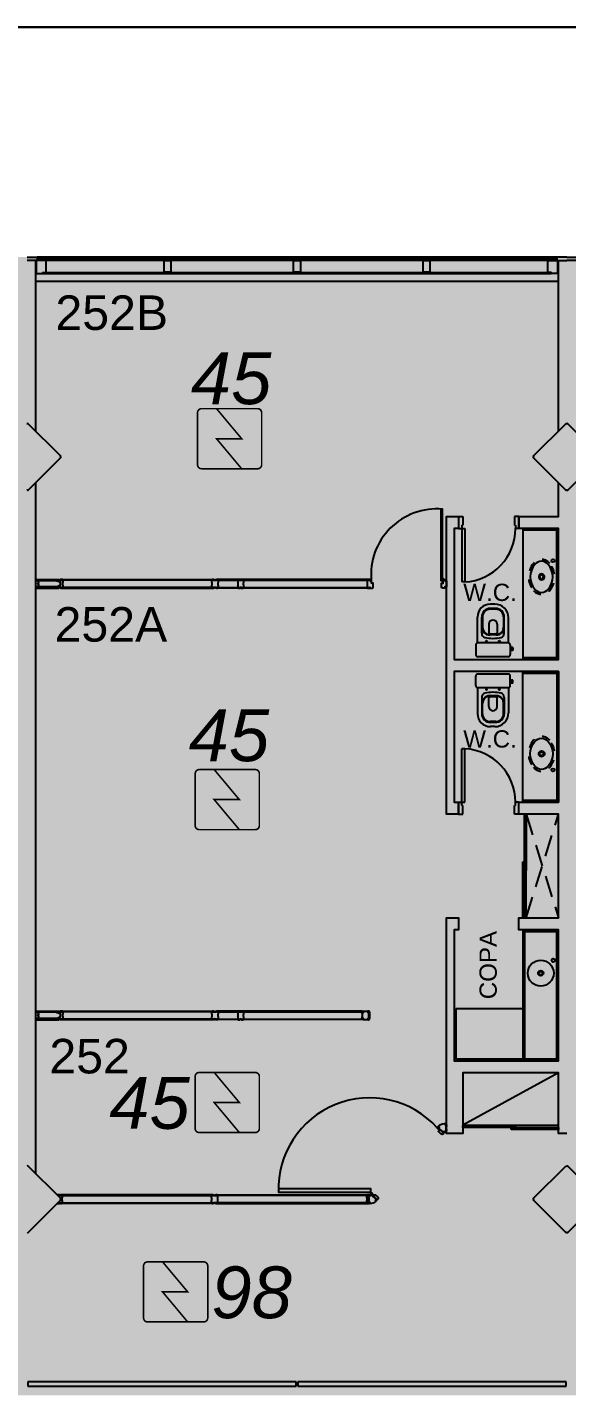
# Model space of a CAD drawing. Header units: metres. Extents: x -331 to 2982, y 362 to 2539.
# Drawn here: x 827.87 to 834.12, y 1924.64 to 1940.39 of the extents above; entities that cross this region are included whole.
import ezdxf

# ---------------------------------------------------------------- set-up
doc = ezdxf.new("R2010")
doc.units = ezdxf.units.M
for name, pattern in [('DASHED2', [0.375, 0.25, -0.125]), ('XR_BL2_3 PAV$0$CONTINUOUS', [0]), ('XR_BL2_3 PAV$0$HIDDEN', [0.375, 0.25, -0.125])]:
    doc.linetypes.add(name, pattern=pattern)
doc.layers.add('_corredores', color=251, linetype='Continuous', plot=False)
doc.layers.add('_salas', color=251, linetype='Continuous', plot=False)
for name, color, linetype in [('ALV', 251, 'Continuous'), ('CX', 251, 'Continuous'), ('DET. FUMAÇA', 1, 'Continuous'), ('Detector_antigo', 84, 'Continuous'), ('Div', 251, 'Continuous'), ('Est', 251, 'Continuous'), ('Mob', 251, 'Continuous'), ('Proj', 251, 'DASHED2'), ('Texto_Salas', 251, 'Continuous'), ('vid', 251, 'Continuous')]:
    doc.layers.add(name, color=color, linetype=linetype)
doc.layers.add('Botoeira_antiga', color=74, linetype='Continuous', lineweight=30)
doc.styles.add('ARIAL', font='arial.ttf')
doc.styles.add('X3G_ENTITY_1416BAE9', font='arial.ttf', dxfattribs={"height": 0.6})
doc.styles.add('X3G_ENTITY_142280C6', font='arial.ttf', dxfattribs={"height": 0.4})
doc.styles.add('X3G_ENTITY_142280C7', font='arial.ttf', dxfattribs={"height": 0.4})
doc.styles.add('X3G_ENTITY_142280C8', font='arial.ttf', dxfattribs={"height": 0.4})

# ---------------------------------------------------------------- blocks, each defined once
blk = doc.blocks.new('Detector de fumaça')
at = {"layer": 'DET. FUMAÇA', "linetype": 'Continuous', "lineweight": 15, "const_width": 0.0187}
blk.add_lwpolyline([(774.599, 539.816), (775.249, 539.816, -0.414214), (775.296, 539.769), (775.296, 539.167, -0.414214), (775.249, 539.12), (774.599, 539.12, -0.414214), (774.553, 539.167), (774.553, 539.769, -0.414214)], format="xyb", close=True, dxfattribs=at)
blk.add_lwpolyline([(774.773, 539.816), (775.064, 539.468), (774.773, 539.468), (775.064, 539.12)], dxfattribs=at)

msp = doc.modelspace()

# ---------------------------------------------------------------- hatches: boundary and pattern name
at = {"layer": '_corredores', "transparency": 33554508}
h = msp.add_hatch(color=256, dxfattribs=at)
h.dxf.hatch_style = 1
h.paths.add_polyline_path([(851.609, 1924.544), (870.379, 1924.544), (870.379, 1926.38), (870.189, 1926.38), (870.189, 1926.577), (870.003, 1926.764), (866.304, 1926.765), (866.288, 1926.731), (866.184, 1926.814), (865.422, 1927.574), (863.994, 1927.574), (862.566, 1927.574), (861.756, 1926.765), (861.72, 1926.765), (861.716, 1926.764), (861.703, 1926.763), (861.685, 1926.763), (858.091, 1926.765), (857.744, 1926.418), (857.397, 1926.765), (853.804, 1926.765), (853.788, 1926.731), (853.684, 1926.814), (852.922, 1927.574), (851.494, 1927.574), (849.748, 1927.574), (849.748, 1926.814), (849.608, 1926.814), (849.608, 1929.894), (841.234, 1929.894), (841.234, 1928.054), (840.474, 1928.054), (840.474, 1927.096), (840.756, 1926.814), (840.374, 1926.432), (840.042, 1926.765), (836.434, 1926.765), (836.419, 1926.731), (836.314, 1926.814), (835.553, 1927.574), (834.124, 1927.574), (832.696, 1927.574), (831.886, 1926.765), (831.85, 1926.765), (831.847, 1926.764), (831.833, 1926.763), (831.815, 1926.763), (828.221, 1926.765), (827.874, 1926.418), (827.528, 1926.765), (823.934, 1926.765), (823.918, 1926.731), (823.814, 1926.814), (823.052, 1927.574), (821.624, 1927.574), (820.195, 1927.574), (819.385, 1926.765), (819.35, 1926.765), (819.346, 1926.764), (819.333, 1926.763), (819.315, 1926.763), (815.721, 1926.765), (815.374, 1926.418), (815.027, 1926.765), (811.434, 1926.765), (811.418, 1926.731), (811.314, 1926.814), (810.552, 1927.574), (809.124, 1927.574), (807.695, 1927.574), (806.886, 1926.765), (806.85, 1926.765), (806.846, 1926.764), (806.833, 1926.763), (806.815, 1926.763), (803.221, 1926.765), (802.874, 1926.418), (802.527, 1926.765), (798.934, 1926.765), (798.918, 1926.731), (798.814, 1926.814), (798.052, 1927.574), (796.624, 1927.574), (795.195, 1927.574), (794.386, 1926.765), (794.35, 1926.765), (794.346, 1926.764), (794.333, 1926.763), (794.315, 1926.763), (790.721, 1926.765), (790.374, 1926.418), (790.027, 1926.765), (786.434, 1926.765), (786.418, 1926.731), (786.314, 1926.814), (785.552, 1927.574), (784.124, 1927.574), (782.696, 1927.574), (781.886, 1926.765), (781.85, 1926.765), (781.846, 1926.764), (781.833, 1926.763), (781.815, 1926.763), (778.221, 1926.765), (777.874, 1926.418), (777.527, 1926.765), (773.934, 1926.765), (773.918, 1926.731), (773.814, 1926.814), (773.052, 1927.574), (771.624, 1927.574), (770.196, 1927.574), (769.386, 1926.765), (769.35, 1926.765), (769.347, 1926.764), (769.333, 1926.763), (769.315, 1926.763), (765.615, 1926.764), (765.429, 1926.577), (765.429, 1926.38), (765.239, 1926.38), (765.239, 1924.544), (770.084, 1924.544), (770.084, 1914.631), (770.394, 1914.631), (770.394, 1905.511), (765.009, 1905.511), (765.009, 1910.811), (763.809, 1910.811), (763.809, 1905.511), (755.909, 1905.511), (755.909, 1910.811), (754.809, 1910.811), (754.809, 1905.511), (746.059, 1905.511), (746.059, 1901.896), (748.429, 1901.896), (748.429, 1903.596), (748.029, 1903.596), (748.029, 1903.796), (754.454, 1903.796), (754.454, 1903.596), (754.129, 1903.596), (754.129, 1901.896), (754.454, 1901.896), (754.454, 1901.696), (754.454, 1901.171), (757.954, 1901.171), (757.954, 1903.571), (757.954, 1903.771), (768.009, 1903.771), (768.009, 1903.751), (768.814, 1903.751), (768.814, 1895.791), (767.984, 1895.791), (767.984, 1895.771), (762.344, 1895.771), (761.069, 1895.771), (761.069, 1893.046), (754.154, 1893.046), (752.479, 1893.046), (752.479, 1860.521), (752.479, 1859.096), (752.479, 1857.621), (754.079, 1857.621), (754.079, 1860.546), (753.904, 1860.546), (753.904, 1863.421), (754.169, 1863.421), (754.169, 1887.631), (760.804, 1887.631), (760.804, 1887.721), (768.909, 1887.721), (770.309, 1887.721), (771.909, 1887.721), (773.009, 1887.721), (775.859, 1887.721), (775.859, 1886.621), (777.159, 1886.621), (777.159, 1887.721), (788.759, 1887.721), (788.759, 1886.621), (790.059, 1886.621), (790.059, 1887.721), (802.309, 1887.721), (804.009, 1887.721), (844.959, 1887.721), (844.959, 1887.896), (845.259, 1887.896), (845.259, 1887.543), (845.259, 1863.221), (807.109, 1863.221), (807.109, 1860.671), (807.109, 1860.571), (806.556, 1860.571), (806.556, 1858.751), (806.556, 1855.871), (806.556, 1855.143), (807.956, 1855.143), (807.956, 1857.121), (809.134, 1857.121), (809.134, 1860.671), (845.259, 1860.671), (845.259, 1855.977), (846.384, 1855.977), (846.384, 1856.871), (846.034, 1856.871), (846.034, 1856.971), (846.434, 1856.971), (846.434, 1860.671), (849.184, 1860.671), (849.184, 1856.971), (849.584, 1856.971), (849.584, 1856.871), (849.234, 1856.871), (849.234, 1855.977), (850.459, 1855.977), (850.459, 1860.671), (859.459, 1860.671), (859.459, 1863.221), (849.559, 1863.221), (849.559, 1888.221), (849.659, 1888.221), (849.659, 1887.721), (854.289, 1887.721), (854.289, 1895.621), (859.259, 1895.621), (859.259, 1905.521), (857.359, 1905.521), (857.359, 1905.621), (858.034, 1905.621), (858.034, 1908.221), (853.709, 1908.221), (853.709, 1908.184), (853.609, 1908.184), (853.609, 1910.121), (850.859, 1910.121), (850.86, 1912.861), (849.659, 1912.861), (849.659, 1908.921), (852.409, 1908.921), (852.409, 1903.771), (852.409, 1895.701), (852.409, 1890.371), (849.559, 1890.371), (849.559, 1908.921), (849.559, 1912.961), (852.259, 1912.961), (852.259, 1914.631), (851.609, 1914.631)])
h.paths.add_polyline_path([(845.929, 1914.631), (846.006, 1914.631), (846.006, 1905.511), (844.999, 1905.511), (844.999, 1909.911), (845.009, 1910.811), (843.809, 1910.811), (843.809, 1905.511), (835.009, 1905.511), (835.009, 1910.811), (833.809, 1910.811), (833.809, 1905.511), (825.009, 1905.511), (825.009, 1910.811), (823.809, 1910.811), (823.809, 1905.511), (815.009, 1905.511), (815.009, 1910.811), (813.809, 1910.811), (813.809, 1905.511), (805.009, 1905.511), (805.009, 1910.811), (803.809, 1910.811), (803.809, 1905.511), (795.009, 1905.511), (795.009, 1910.811), (793.809, 1910.811), (793.809, 1905.511), (785.009, 1905.511), (785.009, 1910.811), (783.809, 1910.811), (783.809, 1905.511), (775.009, 1905.511), (775.009, 1910.811), (773.979, 1910.811), (773.979, 1905.511), (773.194, 1905.511), (773.194, 1914.631), (773.124, 1914.631), (773.124, 1920.111), (775.144, 1920.111), (775.144, 1921.611), (775.124, 1921.611), (775.124, 1922.031), (773.624, 1922.031), (773.624, 1921.611), (773.164, 1921.611), (773.164, 1924.544), (845.929, 1924.543), (845.929, 1921.611), (845.469, 1921.611), (845.469, 1922.031), (843.969, 1922.031), (843.969, 1921.611), (843.949, 1920.111), (845.929, 1920.111)], flags=16)
h.paths.add_polyline_path([(851.494, 1926.432), (851.112, 1926.814), (851.494, 1927.196), (851.876, 1926.814)], flags=16)
h.paths.add_polyline_path([(845.244, 1926.432), (844.862, 1926.814), (845.244, 1927.196), (845.626, 1926.814)], flags=16)
h.paths.add_polyline_path([(845.119, 1903.801), (845.119, 1895.821), (845.259, 1895.821), (845.259, 1890.321), (839.659, 1890.321), (775.859, 1890.321), (772.984, 1890.321), (772.984, 1895.791), (771.754, 1895.791), (771.754, 1903.746), (773.099, 1903.746), (773.099, 1903.801)], flags=16)
h.paths.add_polyline_path([(834.506, 1926.814), (834.124, 1926.432), (833.742, 1926.814), (834.124, 1927.196)], flags=16)
h.paths.add_polyline_path([(863.612, 1926.814), (863.994, 1927.196), (864.376, 1926.814), (863.994, 1926.432)], flags=16)
h.paths.add_polyline_path([(845.259, 1895.821), (845.259, 1890.321), (839.659, 1890.321), (775.859, 1890.321), (772.984, 1890.321), (772.984, 1895.821), (775.859, 1895.821), (839.659, 1895.821)], flags=0)
h.paths.add_polyline_path([(822.006, 1926.814), (821.624, 1926.432), (821.242, 1926.814), (821.624, 1927.196)], flags=16)
h.paths.add_polyline_path([(809.506, 1926.814), (809.124, 1926.432), (808.742, 1926.814), (809.124, 1927.196)], flags=16)
h.paths.add_polyline_path([(797.006, 1926.814), (796.624, 1926.432), (796.242, 1926.814), (796.624, 1927.196)], flags=16)
h.paths.add_polyline_path([(784.506, 1926.814), (784.124, 1926.432), (783.742, 1926.814), (784.124, 1927.196)], flags=16)
h.paths.add_polyline_path([(772.006, 1926.814), (771.624, 1926.432), (771.242, 1926.814), (771.624, 1927.196)], flags=16)
edge = h.paths.add_edge_path(flags=16)
edge.add_line((767.555, 1893.924), (767.408, 1893.821))
edge.add_line((767.408, 1893.821), (767.203, 1894.065))
edge.add_line((767.203, 1894.065), (766.309, 1893.171))
edge.add_arc((765.909, 1892.771), 0.565, -45, 45, ccw=False)
edge.add_line((766.309, 1892.372), (767.203, 1891.477))
edge.add_line((767.203, 1891.477), (767.408, 1891.721))
edge.add_line((767.408, 1891.721), (767.555, 1891.618))
edge.add_arc((765.909, 1892.771), 2.01, 35, 325, ccw=False)
at = {"layer": '_salas', "transparency": 33554559}
h = msp.add_hatch(color=256, dxfattribs=at)
h.dxf.hatch_style = 1
h.paths.add_polyline_path([(870.379, 1937.729), (851.629, 1937.729), (851.629, 1939.284), (851.299, 1939.284), (851.299, 1937.729), (840.564, 1937.729), (840.564, 1939.284), (840.234, 1939.284), (840.234, 1937.729), (765.239, 1937.729), (765.239, 1926.38), (765.429, 1926.38), (765.429, 1926.577), (765.615, 1926.764), (769.35, 1926.765), (769.383, 1926.773), (769.434, 1926.814), (770.192, 1927.57), (770.205, 1927.583), (770.229, 1927.574), (771.624, 1927.574), (773.019, 1927.574), (773.043, 1927.583), (773.056, 1927.57), (773.814, 1926.814), (773.866, 1926.773), (773.898, 1926.765), (777.527, 1926.765), (777.867, 1926.425), (777.874, 1926.432), (778.221, 1926.765), (781.85, 1926.765), (781.882, 1926.773), (781.934, 1926.814), (782.692, 1927.57), (782.705, 1927.583), (782.729, 1927.574), (784.124, 1927.574), (785.519, 1927.574), (785.543, 1927.583), (785.556, 1927.57), (786.314, 1926.814), (786.365, 1926.773), (786.398, 1926.765), (790.027, 1926.765), (790.367, 1926.425), (790.374, 1926.432), (790.721, 1926.765), (794.35, 1926.765), (794.382, 1926.773), (794.434, 1926.814), (795.191, 1927.57), (795.205, 1927.583), (795.229, 1927.574), (796.624, 1927.574), (798.019, 1927.574), (798.043, 1927.583), (798.056, 1927.57), (798.814, 1926.814), (798.865, 1926.773), (798.898, 1926.765), (802.527, 1926.765), (802.867, 1926.425), (802.874, 1926.432), (803.221, 1926.765), (806.85, 1926.765), (806.882, 1926.773), (806.934, 1926.814), (807.691, 1927.57), (807.705, 1927.583), (807.729, 1927.574), (809.124, 1927.574), (810.519, 1927.574), (810.543, 1927.583), (810.556, 1927.57), (811.314, 1926.814), (811.365, 1926.773), (811.398, 1926.765), (815.027, 1926.765), (815.367, 1926.425), (815.374, 1926.432), (815.721, 1926.765), (819.35, 1926.765), (819.382, 1926.773), (819.434, 1926.814), (820.191, 1927.57), (820.204, 1927.583), (820.229, 1927.574), (821.624, 1927.574), (823.019, 1927.574), (823.043, 1927.583), (823.056, 1927.57), (823.814, 1926.814), (823.865, 1926.773), (823.898, 1926.765), (827.528, 1926.765), (827.867, 1926.425), (827.874, 1926.432), (828.221, 1926.765), (831.85, 1926.765), (831.883, 1926.773), (831.935, 1926.814), (832.692, 1927.57), (832.705, 1927.583), (832.729, 1927.574), (834.124, 1927.574), (835.519, 1927.574), (835.544, 1927.583), (835.557, 1927.57), (836.314, 1926.814), (836.366, 1926.773), (836.398, 1926.765), (840.042, 1926.765), (840.374, 1926.432), (840.756, 1926.814), (840.474, 1927.096), (840.474, 1928.054), (841.234, 1928.054), (841.234, 1929.894), (849.608, 1929.894), (849.608, 1926.814), (849.748, 1926.814), (849.748, 1927.574), (851.494, 1927.574), (852.889, 1927.574), (852.913, 1927.583), (852.926, 1927.57), (853.684, 1926.814), (853.736, 1926.773), (853.768, 1926.765), (857.397, 1926.765), (857.737, 1926.425), (857.744, 1926.432), (858.091, 1926.765), (861.72, 1926.765), (861.752, 1926.773), (861.804, 1926.814), (862.562, 1927.57), (862.575, 1927.583), (862.599, 1927.574), (863.994, 1927.574), (865.389, 1927.574), (865.413, 1927.583), (865.426, 1927.57), (866.184, 1926.814), (866.235, 1926.773), (866.268, 1926.765), (870.003, 1926.764), (870.189, 1926.577), (870.189, 1926.38), (870.379, 1926.38), (870.379, 1926.38)])
h = msp.add_hatch(color=256, dxfattribs=at)
h.dxf.hatch_style = 1
h.paths.add_polyline_path([(834.124, 1927.196), (833.742, 1926.814), (834.124, 1926.432), (834.506, 1926.814)])
h.paths.add_polyline_path([(845.626, 1926.814), (845.244, 1927.196), (844.862, 1926.814), (845.244, 1926.432)])
h.paths.add_polyline_path([(851.876, 1926.814), (851.494, 1927.196), (851.112, 1926.814), (851.494, 1926.432)])
h.paths.add_polyline_path([(864.376, 1926.814), (863.994, 1927.196), (863.612, 1926.814), (863.994, 1926.432)])

# ---------------------------------------------------------------- linework, layer by layer
at = {"layer": 'ALV'}
for p, q in [((827.969, 1937.689), (827.969, 1935.715)), ((827.969, 1935.113), (827.969, 1927.115))]:
    msp.add_line(p, q, dxfattribs=at)
for points in [[(834.029, 1935.715), (834.029, 1937.689), (834.124, 1937.689)], [(834.124, 1927.574), (834.029, 1927.574), (834.029, 1928.279), (832.919, 1928.279), (832.919, 1927.574), (832.729, 1927.574), (832.729, 1930.074), (832.869, 1930.074), (832.869, 1929.934), (832.819, 1929.934), (832.819, 1928.419), (834.029, 1928.419), (834.029, 1929.934), (833.569, 1929.934), (833.569, 1930.074), (834.029, 1930.074), (834.029, 1931.274), (833.569, 1931.274), (833.569, 1931.414), (834.029, 1931.414), (834.029, 1932.929), (832.819, 1932.929), (832.819, 1931.414), (832.869, 1931.414), (832.869, 1931.274), (832.729, 1931.274), (832.729, 1934.724), (832.869, 1934.724), (832.869, 1934.584), (832.819, 1934.584), (832.819, 1933.069), (834.029, 1933.069), (834.029, 1934.584), (833.569, 1934.584), (833.569, 1934.724), (834.029, 1934.724), (834.029, 1935.113)]]:
    msp.add_lwpolyline(points, dxfattribs=at)
at = {"layer": 'Botoeira_antiga'}
msp.add_line((871.635, 1940.392), (763.393, 1940.392), dxfattribs=at)
at = {"layer": 'CX', "linetype": 'ByBlock', "ltscale": 0.1}
for p, q in [((827.874, 1937.729), (827.989, 1937.729)), ((827.989, 1937.729), (827.989, 1937.689)), ((827.989, 1937.714), (828.009, 1937.714)), ((828.009, 1937.714), (828.009, 1937.688)), ((834.009, 1937.714), (833.989, 1937.714)), ((833.989, 1937.714), (833.989, 1937.688)), ((834.124, 1937.729), (834.009, 1937.729)), ((834.009, 1937.729), (834.009, 1937.689)), ((827.989, 1937.689), (827.874, 1937.689)), ((834.009, 1937.689), (834.124, 1937.689))]:
    msp.add_line(p, q, dxfattribs=at)
at = {"layer": 'CX', "color": 251, "true_color": 0x606060}
for p, q in [((834.009, 1937.729), (827.989, 1937.729)), ((827.969, 1937.449), (834.029, 1937.449))]:
    msp.add_line(p, q, dxfattribs=at)
at = {"layer": 'CX', "color": 251, "linetype": 'ByBlock', "ltscale": 0.1}
for p, q in [((834.124, 1937.729), (834.239, 1937.729)), ((834.239, 1937.689), (834.124, 1937.689))]:
    msp.add_line(p, q, dxfattribs=at)
at = {"layer": 'CX'}
for p, q in [((827.979, 1937.539), (827.979, 1937.685)), ((827.979, 1937.685), (827.979, 1937.539)), ((834.019, 1937.685), (834.019, 1937.539)), ((834.019, 1937.539), (834.019, 1937.685)), ((832.869, 1934.724), (832.919, 1934.724)), ((832.869, 1934.724), (832.869, 1934.584)), ((832.919, 1934.724), (832.919, 1934.624)), ((833.569, 1934.724), (833.519, 1934.724)), ((833.519, 1934.724), (833.519, 1934.624)), ((833.569, 1934.724), (833.569, 1934.584)), ((832.869, 1934.584), (832.909, 1934.584)), ((832.909, 1934.624), (832.909, 1934.584)), ((832.909, 1934.624), (832.919, 1934.624)), ((832.909, 1934.584), (832.944, 1934.584)), ((832.909, 1934.584), (832.909, 1933.965)), ((832.944, 1934.584), (832.944, 1933.965)), ((833.529, 1934.624), (833.519, 1934.624)), ((833.529, 1934.624), (833.529, 1934.584)), ((833.569, 1934.584), (833.529, 1934.584)), ((832.944, 1933.965), (832.909, 1933.965)), ((832.909, 1931.414), (832.909, 1932.033)), ((832.944, 1932.033), (832.909, 1932.033)), ((832.944, 1931.414), (832.944, 1932.033)), ((832.869, 1931.274), (832.869, 1931.414)), ((832.869, 1931.414), (832.909, 1931.414)), ((832.909, 1931.414), (832.944, 1931.414)), ((832.909, 1931.374), (832.909, 1931.414)), ((833.569, 1931.414), (833.529, 1931.414)), ((833.529, 1931.374), (833.529, 1931.414)), ((833.569, 1931.274), (833.569, 1931.414)), ((832.869, 1931.274), (832.919, 1931.274)), ((832.909, 1931.374), (832.919, 1931.374)), ((832.919, 1931.274), (832.919, 1931.374)), ((833.519, 1931.274), (833.519, 1931.374)), ((833.529, 1931.374), (833.519, 1931.374)), ((833.569, 1931.274), (833.519, 1931.274))]:
    msp.add_line(p, q, dxfattribs=at)
for points in [[(828.094, 1937.688), (828.015, 1937.688), (827.979, 1937.688), (827.979, 1937.539), (828.009, 1937.539), (828.009, 1937.54), (828.054, 1937.54), (828.054, 1937.55), (828.094, 1937.55)], [(829.459, 1937.689), (829.539, 1937.689), (829.539, 1937.555), (829.459, 1937.555)], [(830.959, 1937.689), (831.039, 1937.689), (831.039, 1937.555), (830.959, 1937.555)], [(832.459, 1937.689), (832.539, 1937.689), (832.539, 1937.555), (832.459, 1937.555)], [(833.904, 1937.688), (833.983, 1937.688), (834.019, 1937.688), (834.019, 1937.539), (833.989, 1937.539), (833.989, 1937.54), (833.944, 1937.54), (833.944, 1937.55), (833.904, 1937.55)], [(832.664, 1934.808), (832.664, 1933.983), (832.684, 1933.983), (832.684, 1934.808)], [(832.919, 1927.644), (832.919, 1927.664), (833.529, 1927.664), (833.529, 1927.644)], [(833.479, 1927.624), (833.479, 1927.644), (834.029, 1927.644), (834.029, 1927.624)], [(831.855, 1926.895), (831.855, 1926.933), (830.785, 1926.933), (830.785, 1926.895)]]:
    msp.add_lwpolyline(points, close=True, dxfattribs=at)
for points in [[(828.009, 1933.956), (828.006, 1933.967, 0.194954), (828.005, 1933.968), (828.004, 1933.969, -0.387702), (828.003, 1933.972), (828.005, 1933.975), (828.004, 1933.975), (828.002, 1933.971), (828.001, 1933.971), (828.001, 1933.978), (828.013, 1933.978), (828.013, 1933.979), (827.969, 1933.979), (827.969, 1933.909), (828.013, 1933.909), (828.013, 1933.911), (828.001, 1933.911), (828.001, 1933.917), (828.002, 1933.918), (828.004, 1933.914), (828.005, 1933.914), (828.003, 1933.917, -0.387702), (828.004, 1933.92), (828.005, 1933.921, 0.194954), (828.006, 1933.922), (828.009, 1933.932, 0.268551), (828.007, 1933.937), (827.999, 1933.942), (827.999, 1933.946), (828.007, 1933.952, 0.268551)], [(830.048, 1933.986), (830.052, 1933.986, -0.414214), (830.055, 1933.983), (830.055, 1933.989, -0.439162), (830.061, 1933.995), (830.079, 1933.995, -0.414214), (830.08, 1933.994), (830.08, 1933.994), (830.065, 1933.994), (830.065, 1933.987), (830.08, 1933.987, -0.322891), (830.085, 1933.981), (830.085, 1933.961, -0.13729), (830.085, 1933.958), (830.083, 1933.956, 0.13729), (830.082, 1933.953), (830.082, 1933.944), (830.082, 1933.935, 0.13729), (830.083, 1933.933), (830.085, 1933.93, -0.13729), (830.085, 1933.928), (830.085, 1933.907, -0.322891), (830.08, 1933.902), (830.065, 1933.902), (830.065, 1933.895), (830.08, 1933.895), (830.08, 1933.894, -0.414214), (830.079, 1933.893), (830.061, 1933.893, -0.439162), (830.055, 1933.9), (830.055, 1933.905, -0.414214), (830.052, 1933.902), (830.048, 1933.902, -0.414214), (830.045, 1933.905), (830.045, 1933.9, -0.439162), (830.039, 1933.893), (830.021, 1933.893, -0.414214), (830.02, 1933.894), (830.02, 1933.895), (830.035, 1933.895), (830.035, 1933.902), (830.02, 1933.902, -0.322891), (830.014, 1933.907), (830.014, 1933.928, -0.13729), (830.015, 1933.93), (830.017, 1933.933, 0.13729), (830.017, 1933.935), (830.017, 1933.944), (830.017, 1933.953, 0.13729), (830.017, 1933.956), (830.015, 1933.958, -0.13729), (830.014, 1933.961), (830.014, 1933.981, -0.322891), (830.02, 1933.987), (830.035, 1933.987), (830.035, 1933.994), (830.02, 1933.994), (830.02, 1933.994, -0.414214), (830.021, 1933.995), (830.039, 1933.995, -0.439162), (830.045, 1933.989), (830.045, 1933.983, -0.414214)], [(831.841, 1933.9), (831.841, 1933.907), (831.842, 1933.907), (831.842, 1933.898, 0.422579), (831.847, 1933.893), (831.865, 1933.893, 0.414214), (831.882, 1933.909), (831.882, 1933.951, 0.414214), (831.88, 1933.953), (831.872, 1933.953), (831.874, 1933.951), (831.868, 1933.951), (831.869, 1933.953), (831.862, 1933.953), (831.862, 1933.993, 0.414214), (831.86, 1933.995), (831.847, 1933.995, 0.414214), (831.842, 1933.99), (831.842, 1933.979), (831.841, 1933.979), (831.841, 1933.989, 0.439162), (831.835, 1933.995), (831.817, 1933.995, 0.414214), (831.816, 1933.994), (831.816, 1933.994), (831.831, 1933.994), (831.831, 1933.987), (831.816, 1933.987, 0.322891), (831.81, 1933.981), (831.81, 1933.961, 0.13729), (831.811, 1933.958), (831.813, 1933.956, -0.13729), (831.813, 1933.953), (831.813, 1933.944), (831.813, 1933.935, -0.13729), (831.813, 1933.933), (831.811, 1933.93, 0.13729), (831.81, 1933.928), (831.81, 1933.907, 0.322891), (831.816, 1933.902), (831.831, 1933.902), (831.831, 1933.895), (831.816, 1933.895), (831.816, 1933.894, 0.414214), (831.817, 1933.893), (831.835, 1933.893, 0.439162)], [(828.009, 1928.956), (828.006, 1928.967, 0.194954), (828.005, 1928.968), (828.004, 1928.969, -0.387702), (828.003, 1928.972), (828.005, 1928.975), (828.004, 1928.975), (828.002, 1928.971), (828.001, 1928.971), (828.001, 1928.978), (828.013, 1928.978), (828.013, 1928.979), (827.969, 1928.979), (827.969, 1928.909), (828.013, 1928.909), (828.013, 1928.911), (828.001, 1928.911), (828.001, 1928.917), (828.002, 1928.918), (828.004, 1928.914), (828.005, 1928.914), (828.003, 1928.917, -0.387702), (828.004, 1928.92), (828.005, 1928.921, 0.194954), (828.006, 1928.922), (828.009, 1928.932, 0.268551), (828.007, 1928.937), (827.999, 1928.942), (827.999, 1928.946), (828.007, 1928.952, 0.268551)], [(830.048, 1928.986), (830.052, 1928.986, -0.414214), (830.055, 1928.983), (830.055, 1928.989, -0.439162), (830.061, 1928.995), (830.079, 1928.995, -0.414214), (830.08, 1928.994), (830.08, 1928.994), (830.065, 1928.994), (830.065, 1928.987), (830.08, 1928.987, -0.322891), (830.085, 1928.981), (830.085, 1928.961, -0.13729), (830.085, 1928.958), (830.083, 1928.956, 0.13729), (830.082, 1928.953), (830.082, 1928.944), (830.082, 1928.935, 0.13729), (830.083, 1928.933), (830.085, 1928.93, -0.13729), (830.085, 1928.928), (830.085, 1928.907, -0.322891), (830.08, 1928.902), (830.065, 1928.902), (830.065, 1928.895), (830.08, 1928.895), (830.08, 1928.894, -0.414214), (830.079, 1928.893), (830.061, 1928.893, -0.439162), (830.055, 1928.9), (830.055, 1928.905, -0.414214), (830.052, 1928.902), (830.048, 1928.902, -0.414214), (830.045, 1928.905), (830.045, 1928.9, -0.439162), (830.039, 1928.893), (830.021, 1928.893, -0.414214), (830.02, 1928.894), (830.02, 1928.895), (830.035, 1928.895), (830.035, 1928.902), (830.02, 1928.902, -0.322891), (830.014, 1928.907), (830.014, 1928.928, -0.13729), (830.015, 1928.93), (830.017, 1928.933, 0.13729), (830.017, 1928.935), (830.017, 1928.944), (830.017, 1928.953, 0.13729), (830.017, 1928.956), (830.015, 1928.958, -0.13729), (830.014, 1928.961), (830.014, 1928.981, -0.322891), (830.02, 1928.987), (830.035, 1928.987), (830.035, 1928.994), (830.02, 1928.994), (830.02, 1928.994, -0.414214), (830.021, 1928.995), (830.039, 1928.995, -0.439162), (830.045, 1928.989), (830.045, 1928.983, -0.414214)], [(831.755, 1928.965), (831.755, 1928.962), (831.754, 1928.962, -0.414214), (831.753, 1928.962), (831.753, 1928.979), (831.768, 1928.979), (831.768, 1928.99, -0.414214), (831.773, 1928.995), (831.813, 1928.995, -0.414214), (831.818, 1928.99), (831.818, 1928.979), (831.833, 1928.979), (831.833, 1928.962, -0.414214), (831.833, 1928.962), (831.832, 1928.962), (831.832, 1928.963, 0.414214), (831.83, 1928.965), (831.828, 1928.965), (831.828, 1928.924), (831.83, 1928.924, 0.414214), (831.832, 1928.926), (831.832, 1928.927), (831.833, 1928.927, -0.414214), (831.833, 1928.926), (831.833, 1928.909), (831.818, 1928.909), (831.818, 1928.898, -0.414214), (831.813, 1928.893), (831.793, 1928.893), (831.773, 1928.893, -0.414214), (831.768, 1928.898), (831.768, 1928.909), (831.753, 1928.909), (831.753, 1928.926, -0.414214), (831.754, 1928.927), (831.755, 1928.927), (831.755, 1928.924), (831.758, 1928.924), (831.758, 1928.965)], [(831.828, 1928.893, 0.32019), (831.837, 1928.9, -0.002744), (831.841, 1928.911, 0.332744), (831.84, 1928.912, -0.702025), (831.841, 1928.916, 0.317833), (831.842, 1928.917, 0.05088), (831.844, 1928.944, 0.05088), (831.842, 1928.972, 0.317833), (831.841, 1928.973, -0.702025), (831.84, 1928.977, 0.332744), (831.841, 1928.978, -0.002744), (831.837, 1928.989, 0.32019), (831.828, 1928.995), (831.825, 1928.995, 0.414214), (831.82, 1928.99), (831.82, 1928.979), (831.833, 1928.979), (831.833, 1928.962, -0.414214), (831.833, 1928.962), (831.832, 1928.962), (831.832, 1928.963, 0.414214), (831.83, 1928.965), (831.828, 1928.965), (831.828, 1928.924), (831.83, 1928.924, 0.414214), (831.832, 1928.926), (831.832, 1928.927), (831.833, 1928.927, -0.414214), (831.833, 1928.926), (831.833, 1928.909), (831.82, 1928.909), (831.82, 1928.898, 0.414214), (831.825, 1928.893)], [(832.729, 1927.659, -0.414214), (832.728, 1927.658), (832.727, 1927.658), (832.727, 1927.659, 0.414214), (832.725, 1927.661), (832.724, 1927.661), (832.724, 1927.641), (832.724, 1927.621), (832.725, 1927.621, 0.414214), (832.727, 1927.622), (832.727, 1927.623), (832.728, 1927.623, -0.414214), (832.729, 1927.623), (832.729, 1927.606), (832.714, 1927.606), (832.714, 1927.595, -0.668179), (832.705, 1927.591), (832.697, 1927.599), (832.687, 1927.589), (832.675, 1927.601, -0.414214), (832.675, 1927.601), (832.675, 1927.602), (832.676, 1927.601, 0.414214), (832.679, 1927.601), (832.68, 1927.603), (832.651, 1927.631), (832.65, 1927.63, 0.414214), (832.65, 1927.627), (832.651, 1927.627), (832.65, 1927.626, -0.414214), (832.649, 1927.626), (832.637, 1927.638), (832.648, 1927.649), (832.64, 1927.657, -0.441105), (832.64, 1927.664, -0.152372), (832.708, 1927.692, -0.441105), (832.714, 1927.687), (832.714, 1927.676), (832.729, 1927.676)], [(828.248, 1926.792), (828.263, 1926.807), (828.256, 1926.814), (828.263, 1926.821), (828.248, 1926.837), (828.248, 1926.859, -0.439162), (828.254, 1926.866), (828.272, 1926.866, -0.414214), (828.273, 1926.865), (828.273, 1926.864), (828.258, 1926.864), (828.258, 1926.857), (828.272, 1926.857, -0.322891), (828.278, 1926.852), (828.278, 1926.831, -0.13729), (828.277, 1926.829), (828.276, 1926.826, 0.13729), (828.275, 1926.823), (828.275, 1926.815), (828.275, 1926.806, 0.13729), (828.276, 1926.803), (828.277, 1926.8, -0.13729), (828.278, 1926.798), (828.278, 1926.778, -0.322891), (828.272, 1926.772), (828.258, 1926.772), (828.258, 1926.765), (828.273, 1926.765), (828.273, 1926.765, -0.414214), (828.272, 1926.764), (828.254, 1926.764, -0.439162), (828.248, 1926.77)], [(830.043, 1926.857), (830.047, 1926.857, -0.414214), (830.05, 1926.854), (830.05, 1926.859, -0.439162), (830.056, 1926.866), (830.074, 1926.866, -0.414214), (830.075, 1926.865), (830.075, 1926.864), (830.06, 1926.864), (830.06, 1926.857), (830.075, 1926.857, -0.322891), (830.08, 1926.852), (830.08, 1926.831, -0.13729), (830.08, 1926.829), (830.078, 1926.826, 0.13729), (830.077, 1926.823), (830.077, 1926.815), (830.077, 1926.806, 0.13729), (830.078, 1926.803), (830.08, 1926.8, -0.13729), (830.08, 1926.798), (830.08, 1926.778, -0.322891), (830.075, 1926.772), (830.06, 1926.772), (830.06, 1926.765), (830.075, 1926.765), (830.075, 1926.765, -0.414214), (830.074, 1926.764), (830.056, 1926.764, -0.439162), (830.05, 1926.77), (830.05, 1926.776, -0.414214), (830.047, 1926.773), (830.043, 1926.773, -0.414214), (830.04, 1926.776), (830.04, 1926.77, -0.439162), (830.034, 1926.764), (830.016, 1926.764, -0.414214), (830.015, 1926.765), (830.015, 1926.765), (830.03, 1926.765), (830.03, 1926.772), (830.015, 1926.772, -0.322891), (830.009, 1926.778), (830.009, 1926.798, -0.13729), (830.01, 1926.8), (830.012, 1926.803, 0.13729), (830.012, 1926.806), (830.012, 1926.815), (830.012, 1926.823, 0.13729), (830.012, 1926.826), (830.01, 1926.829, -0.13729), (830.009, 1926.831), (830.009, 1926.852, -0.322891), (830.015, 1926.857), (830.03, 1926.857), (830.03, 1926.864), (830.015, 1926.864), (830.015, 1926.865, -0.414214), (830.016, 1926.866), (830.034, 1926.866, -0.439162), (830.04, 1926.859), (830.04, 1926.854, -0.414214)], [(831.809, 1926.798, -0.13729), (831.809, 1926.801), (831.811, 1926.804, 0.13729), (831.812, 1926.806), (831.812, 1926.815), (831.812, 1926.824, 0.13729), (831.811, 1926.827), (831.809, 1926.829, -0.13729), (831.809, 1926.832), (831.809, 1926.852, -0.322891), (831.814, 1926.857), (831.829, 1926.857), (831.829, 1926.865), (831.814, 1926.865), (831.814, 1926.865, -0.414214), (831.815, 1926.866), (831.833, 1926.866, -0.439162), (831.839, 1926.86), (831.839, 1926.85), (831.826, 1926.85), (831.826, 1926.833, 0.414214), (831.827, 1926.833), (831.828, 1926.833), (831.828, 1926.834, -0.414214), (831.829, 1926.835), (831.831, 1926.835), (831.831, 1926.815), (831.831, 1926.795), (831.829, 1926.795, -0.414214), (831.828, 1926.797), (831.828, 1926.798), (831.827, 1926.798, 0.414214), (831.826, 1926.797), (831.826, 1926.78), (831.839, 1926.78), (831.839, 1926.77, -0.439162), (831.833, 1926.763), (831.815, 1926.763, -0.414214), (831.814, 1926.764), (831.814, 1926.764), (831.829, 1926.764), (831.829, 1926.772), (831.814, 1926.772, -0.322891), (831.809, 1926.777)], [(831.826, 1926.78), (831.841, 1926.78), (831.841, 1926.769, 0.440902), (831.847, 1926.764, 0.152386), (831.914, 1926.792, 0.440902), (831.915, 1926.8), (831.907, 1926.807), (831.918, 1926.818), (831.906, 1926.83, 0.414214), (831.905, 1926.83), (831.904, 1926.829), (831.905, 1926.829, -0.414214), (831.905, 1926.826), (831.904, 1926.825), (831.875, 1926.854), (831.876, 1926.855, -0.414214), (831.879, 1926.855), (831.879, 1926.854), (831.88, 1926.855, 0.414214), (831.88, 1926.855), (831.868, 1926.868), (831.857, 1926.857), (831.85, 1926.865, 0.668179), (831.841, 1926.861), (831.841, 1926.85), (831.826, 1926.85), (831.826, 1926.833, 0.414214), (831.827, 1926.833), (831.828, 1926.833), (831.828, 1926.834, -0.414214), (831.829, 1926.835), (831.831, 1926.835), (831.831, 1926.815), (831.831, 1926.795), (831.829, 1926.795, -0.414214), (831.828, 1926.797), (831.828, 1926.798), (831.827, 1926.798, 0.414214), (831.826, 1926.797)], [(831.858, 1926.857), (831.851, 1926.864, -0.414214), (831.851, 1926.871), (831.86, 1926.88, -0.414214), (831.863, 1926.88), (831.871, 1926.872), (831.87, 1926.871), (831.87, 1926.871), (831.871, 1926.872), (831.871, 1926.872), (831.862, 1926.881, 0.294496), (831.86, 1926.882, -3.099483), (831.864, 1926.888), (831.866, 1926.886), (831.865, 1926.885), (831.886, 1926.864), (831.884, 1926.862), (831.874, 1926.872), (831.874, 1926.871), (831.883, 1926.863), (831.881, 1926.86), (831.881, 1926.86), (831.882, 1926.861), (831.89, 1926.853), (831.895, 1926.858), (831.896, 1926.855), (831.9, 1926.86), (831.898, 1926.86), (831.903, 1926.866, -0.414214), (831.906, 1926.866), (831.934, 1926.837, -0.414214), (831.934, 1926.814), (831.921, 1926.8, -0.422579), (831.914, 1926.801), (831.907, 1926.808), (831.918, 1926.818), (831.906, 1926.83, 0.414214), (831.905, 1926.83), (831.904, 1926.829), (831.905, 1926.829, -0.414214), (831.905, 1926.826), (831.904, 1926.825), (831.875, 1926.854), (831.876, 1926.855, -0.414214), (831.879, 1926.855), (831.879, 1926.854), (831.88, 1926.855, 0.414214), (831.88, 1926.855), (831.868, 1926.868)]]:
    msp.add_lwpolyline(points, format="xyb", close=True, dxfattribs=at)
at = {"layer": 'CX', "linetype": 'XR_BL2_3 PAV$0$CONTINUOUS'}
for points in [[(828.279, 1933.893), (828.261, 1933.893, -0.420879), (828.255, 1933.9), (828.255, 1933.91), (828.235, 1933.91), (828.235, 1933.915), (828.231, 1933.915), (828.23, 1933.913, -0.414214), (828.227, 1933.91), (828.219, 1933.91), (828.212, 1933.91), (828.212, 1933.911), (828.219, 1933.911), (828.227, 1933.911, 0.414214), (828.229, 1933.913), (828.229, 1933.915, -0.414214), (828.23, 1933.916), (828.238, 1933.917, 0.212526), (828.239, 1933.918), (828.239, 1933.919), (828.24, 1933.918), (828.239, 1933.917, -0.204506), (828.238, 1933.916), (828.237, 1933.916), (828.237, 1933.911), (828.25, 1933.911), (828.25, 1933.927), (828.259, 1933.927), (828.259, 1933.947), (828.259, 1933.962), (828.25, 1933.962), (828.25, 1933.978), (828.237, 1933.978), (828.237, 1933.973), (828.238, 1933.973, -0.204506), (828.239, 1933.972), (828.24, 1933.971), (828.239, 1933.97), (828.239, 1933.971, 0.212526), (828.238, 1933.972), (828.23, 1933.973, -0.414214), (828.229, 1933.974), (828.229, 1933.976, 0.414214), (828.227, 1933.978), (828.223, 1933.978), (828.212, 1933.978), (828.212, 1933.979), (828.223, 1933.979), (828.227, 1933.979, -0.414214), (828.23, 1933.976), (828.231, 1933.974), (828.235, 1933.974), (828.235, 1933.98), (828.255, 1933.98), (828.255, 1933.989, -0.420879), (828.261, 1933.996), (828.279, 1933.996, -0.414214), (828.28, 1933.995), (828.28, 1933.994), (828.265, 1933.994), (828.265, 1933.987), (828.28, 1933.987, -0.322891), (828.286, 1933.982), (828.286, 1933.961, -0.13729), (828.285, 1933.959), (828.284, 1933.956, 0.13729), (828.283, 1933.954), (828.283, 1933.944), (828.283, 1933.935, 0.13729), (828.284, 1933.933), (828.285, 1933.93, -0.13729), (828.286, 1933.928), (828.286, 1933.907, -0.322891), (828.28, 1933.902), (828.265, 1933.902), (828.265, 1933.895), (828.28, 1933.895), (828.28, 1933.894, -0.414214)], [(828.279, 1928.893), (828.261, 1928.893, -0.420879), (828.255, 1928.9), (828.255, 1928.91), (828.235, 1928.91), (828.235, 1928.915), (828.231, 1928.915), (828.23, 1928.913, -0.414214), (828.227, 1928.91), (828.219, 1928.91), (828.212, 1928.91), (828.212, 1928.911), (828.219, 1928.911), (828.227, 1928.911, 0.414214), (828.229, 1928.913), (828.229, 1928.915, -0.414214), (828.23, 1928.916), (828.238, 1928.917, 0.212526), (828.239, 1928.918), (828.239, 1928.919), (828.24, 1928.918), (828.239, 1928.917, -0.204506), (828.238, 1928.916), (828.237, 1928.916), (828.237, 1928.911), (828.25, 1928.911), (828.25, 1928.927), (828.259, 1928.927), (828.259, 1928.947), (828.259, 1928.962), (828.25, 1928.962), (828.25, 1928.978), (828.237, 1928.978), (828.237, 1928.973), (828.238, 1928.973, -0.204506), (828.239, 1928.972), (828.24, 1928.971), (828.239, 1928.97), (828.239, 1928.971, 0.212526), (828.238, 1928.972), (828.23, 1928.973, -0.414214), (828.229, 1928.974), (828.229, 1928.976, 0.414214), (828.227, 1928.978), (828.223, 1928.978), (828.212, 1928.978), (828.212, 1928.979), (828.223, 1928.979), (828.227, 1928.979, -0.414214), (828.23, 1928.976), (828.231, 1928.974), (828.235, 1928.974), (828.235, 1928.98), (828.255, 1928.98), (828.255, 1928.989, -0.420879), (828.261, 1928.996), (828.279, 1928.996, -0.414214), (828.28, 1928.995), (828.28, 1928.994), (828.265, 1928.994), (828.265, 1928.987), (828.28, 1928.987, -0.322891), (828.286, 1928.982), (828.286, 1928.961, -0.13729), (828.285, 1928.959), (828.284, 1928.956, 0.13729), (828.283, 1928.954), (828.283, 1928.944), (828.283, 1928.935, 0.13729), (828.284, 1928.933), (828.285, 1928.93, -0.13729), (828.286, 1928.928), (828.286, 1928.907, -0.322891), (828.28, 1928.902), (828.265, 1928.902), (828.265, 1928.895), (828.28, 1928.895), (828.28, 1928.894, -0.414214)]]:
    msp.add_lwpolyline(points, format="xyb", close=True, dxfattribs=at)
at = {"layer": 'CX', "color": 251, "linetype": 'ByBlock'}
for points in [[(830.349, 1933.986), (830.345, 1933.986, 0.414214), (830.342, 1933.983), (830.342, 1933.989, 0.439162), (830.336, 1933.995), (830.318, 1933.995, 0.414214), (830.317, 1933.994), (830.317, 1933.994), (830.332, 1933.994), (830.332, 1933.987), (830.317, 1933.987, 0.322891), (830.312, 1933.981), (830.312, 1933.961, 0.13729), (830.312, 1933.958), (830.314, 1933.956, -0.13729), (830.315, 1933.953), (830.315, 1933.944), (830.315, 1933.935, -0.13729), (830.314, 1933.933), (830.312, 1933.93, 0.13729), (830.312, 1933.928), (830.312, 1933.907, 0.322891), (830.317, 1933.902), (830.332, 1933.902), (830.332, 1933.895), (830.317, 1933.895), (830.317, 1933.894, 0.414214), (830.318, 1933.893), (830.336, 1933.893, 0.439162), (830.342, 1933.9), (830.342, 1933.905, 0.414214), (830.345, 1933.902), (830.349, 1933.902, 0.414214), (830.352, 1933.905), (830.352, 1933.9, 0.439162), (830.358, 1933.893), (830.376, 1933.893, 0.414214), (830.377, 1933.894), (830.377, 1933.895), (830.362, 1933.895), (830.362, 1933.902), (830.377, 1933.902, 0.322891), (830.383, 1933.907), (830.383, 1933.928, 0.13729), (830.382, 1933.93), (830.38, 1933.933, -0.13729), (830.38, 1933.935), (830.38, 1933.944), (830.38, 1933.953, -0.13729), (830.38, 1933.956), (830.382, 1933.958, 0.13729), (830.383, 1933.961), (830.383, 1933.981, 0.322891), (830.377, 1933.987), (830.362, 1933.987), (830.362, 1933.994), (830.377, 1933.994), (830.377, 1933.994, 0.414214), (830.376, 1933.995), (830.358, 1933.995, 0.439162), (830.352, 1933.989), (830.352, 1933.983, 0.414214)], [(830.349, 1928.986), (830.345, 1928.986, 0.414214), (830.342, 1928.983), (830.342, 1928.989, 0.439162), (830.336, 1928.995), (830.318, 1928.995, 0.414214), (830.317, 1928.994), (830.317, 1928.994), (830.332, 1928.994), (830.332, 1928.987), (830.317, 1928.987, 0.322891), (830.312, 1928.981), (830.312, 1928.961, 0.13729), (830.312, 1928.958), (830.314, 1928.956, -0.13729), (830.315, 1928.953), (830.315, 1928.944), (830.315, 1928.935, -0.13729), (830.314, 1928.933), (830.312, 1928.93, 0.13729), (830.312, 1928.928), (830.312, 1928.907, 0.322891), (830.317, 1928.902), (830.332, 1928.902), (830.332, 1928.895), (830.317, 1928.895), (830.317, 1928.894, 0.414214), (830.318, 1928.893), (830.336, 1928.893, 0.439162), (830.342, 1928.9), (830.342, 1928.905, 0.414214), (830.345, 1928.902), (830.349, 1928.902, 0.414214), (830.352, 1928.905), (830.352, 1928.9, 0.439162), (830.358, 1928.893), (830.376, 1928.893, 0.414214), (830.377, 1928.894), (830.377, 1928.895), (830.362, 1928.895), (830.362, 1928.902), (830.377, 1928.902, 0.322891), (830.383, 1928.907), (830.383, 1928.928, 0.13729), (830.382, 1928.93), (830.38, 1928.933, -0.13729), (830.38, 1928.935), (830.38, 1928.944), (830.38, 1928.953, -0.13729), (830.38, 1928.956), (830.382, 1928.958, 0.13729), (830.383, 1928.961), (830.383, 1928.981, 0.322891), (830.377, 1928.987), (830.362, 1928.987), (830.362, 1928.994), (830.377, 1928.994), (830.377, 1928.994, 0.414214), (830.376, 1928.995), (830.358, 1928.995, 0.439162), (830.352, 1928.989), (830.352, 1928.983, 0.414214)]]:
    msp.add_lwpolyline(points, format="xyb", close=True, dxfattribs=at)
at = {"layer": 'CX', "linetype": 'Continuous'}
msp.add_lwpolyline([(832.692, 1933.992, -0.414214), (832.694, 1933.994), (832.707, 1933.994, -0.414214), (832.712, 1933.989), (832.712, 1933.979), (832.729, 1933.979), (832.729, 1933.913), (832.729, 1933.909), (832.712, 1933.909), (832.712, 1933.899, -0.422579), (832.707, 1933.894), (832.688, 1933.894, -0.414214), (832.672, 1933.911), (832.672, 1933.951, -0.414214), (832.674, 1933.953), (832.681, 1933.953), (832.68, 1933.951), (832.686, 1933.951), (832.684, 1933.953), (832.692, 1933.953), (832.692, 1933.965), (832.693, 1933.965), (832.693, 1933.966), (832.69, 1933.966), (832.69, 1933.977), (832.689, 1933.978), (832.689, 1933.964), (832.687, 1933.964), (832.687, 1933.994), (832.685, 1933.994), (832.685, 1933.996, -3.099483), (832.692, 1933.995, 0.294496), (832.691, 1933.993), (832.691, 1933.981), (832.693, 1933.981), (832.693, 1933.981), (832.692, 1933.981), (832.692, 1933.992)], format="xyb", close=True, dxfattribs=at)
at = {"layer": 'CX', "linetype": 'XR_BL2_3 PAV$0$CONTINUOUS'}
msp.add_lwpolyline([(832.623, 1927.643, -0.414214), (832.623, 1927.646), (832.632, 1927.655, -0.414214), (832.64, 1927.655), (832.647, 1927.648), (832.644, 1927.645), (832.643, 1927.646), (832.645, 1927.648), (832.638, 1927.654, 0.414214), (832.634, 1927.654), (832.624, 1927.645, 0.414214), (832.624, 1927.645), (832.629, 1927.64), (832.631, 1927.642, -0.414214), (832.633, 1927.642), (832.688, 1927.587), (832.698, 1927.597), (832.705, 1927.59, -0.422579), (832.705, 1927.583), (832.692, 1927.57, -0.414214), (832.668, 1927.57), (832.639, 1927.6, -0.414214), (832.639, 1927.602), (832.644, 1927.608), (832.645, 1927.605), (832.649, 1927.609), (832.646, 1927.61), (832.652, 1927.615), (832.624, 1927.643)], format="xyb", dxfattribs=at)
at = {"layer": 'CX'}
for points in [[(828.248, 1926.837), (828.248, 1926.864), (828.22, 1926.864)], [(828.22, 1926.764), (828.248, 1926.764), (828.248, 1926.792)]]:
    msp.add_lwpolyline(points, dxfattribs=at)
at = {"layer": 'CX', "color": 251, "true_color": 0x606060}
for centre, radius, start, end in [((832.62, 1934.047), 0.764, 85.1646, 184.8272), ((832.909, 1934.584), 0.62, 273.2362, 0), ((832.909, 1931.414), 0.62, 0, 86.7638), ((831.841, 1926.932), 1.057, 42.2667, 181.8592)]:
    msp.add_arc(centre, radius, start, end, dxfattribs=at)
at = {"layer": 'Div', "linetype": 'ByBlock'}
for points in [[(828.24, 1933.98), (827.975, 1933.98), (827.975, 1933.995), (828.24, 1933.995)], [(828.24, 1933.909), (827.975, 1933.909), (827.975, 1933.894), (828.24, 1933.894)], [(828.24, 1928.98), (827.975, 1928.98), (827.975, 1928.995), (828.24, 1928.995)], [(828.24, 1928.909), (827.975, 1928.909), (827.975, 1928.894), (828.24, 1928.894)]]:
    msp.add_lwpolyline(points, close=True, dxfattribs=at)
at = {"layer": 'Est'}
for points in [[(827.874, 1935.032), (827.874, 1935.032), (827.881, 1935.025), (828.263, 1935.407), (828.256, 1935.414), (828.263, 1935.421), (827.881, 1935.803), (827.874, 1935.796), (827.874, 1935.796)], [(834.124, 1935.032), (834.124, 1935.032), (834.117, 1935.025), (833.735, 1935.407), (833.742, 1935.414), (833.735, 1935.421), (834.117, 1935.803), (834.124, 1935.796), (834.124, 1935.796)], [(827.874, 1926.432), (827.881, 1926.425), (828.263, 1926.807), (828.256, 1926.814), (828.263, 1926.821), (827.881, 1927.203), (827.874, 1927.196)]]:
    msp.add_lwpolyline(points, dxfattribs=at)
at = {"layer": 'Est', "color": 251}
msp.add_lwpolyline([(834.124, 1935.032), (834.124, 1935.032), (834.131, 1935.025), (834.513, 1935.407), (834.506, 1935.414), (834.513, 1935.421), (834.131, 1935.803), (834.124, 1935.796), (834.124, 1935.796)], dxfattribs=at)
msp.add_lwpolyline([(834.117, 1927.203), (834.124, 1927.196), (834.131, 1927.203), (834.513, 1926.821), (834.506, 1926.814), (834.513, 1926.807), (834.131, 1926.425), (834.124, 1926.432), (834.117, 1926.425), (833.735, 1926.807), (833.742, 1926.814), (833.735, 1926.821)], close=True, dxfattribs=at)
at = {"layer": 'Mob'}
for p, q in [((833.302, 1933.65), (833.237, 1933.65)), ((833.289, 1933.709), (833.239, 1933.709)), ((833.299, 1933.659), (833.239, 1933.659)), ((833.089, 1933.259), (833.089, 1933.559)), ((833.139, 1933.443), (833.139, 1933.559)), ((833.139, 1933.371), (833.139, 1933.443)), ((833.147, 1933.56), (833.147, 1933.44)), ((833.221, 1933.476), (833.221, 1933.37)), ((833.317, 1933.476), (833.317, 1933.37)), ((833.392, 1933.56), (833.392, 1933.44)), ((833.399, 1933.443), (833.399, 1933.559)), ((833.399, 1933.371), (833.399, 1933.443)), ((833.449, 1933.259), (833.449, 1933.549)), ((833.307, 1933.351), (833.231, 1933.351)), ((833.307, 1933.355), (833.232, 1933.355)), ((833.069, 1933.234), (833.069, 1933.124)), ((833.444, 1933.259), (833.094, 1933.259)), ((833.469, 1933.234), (833.469, 1933.124)), ((833.484, 1933.204), (833.469, 1933.204)), ((833.484, 1933.174), (833.469, 1933.174)), ((833.484, 1933.207), (833.484, 1933.172)), ((833.499, 1933.207), (833.484, 1933.207)), ((833.499, 1933.172), (833.484, 1933.172)), ((833.499, 1933.207), (833.499, 1933.172)), ((833.444, 1933.099), (833.094, 1933.099)), ((833.069, 1932.764), (833.069, 1932.874)), ((833.444, 1932.899), (833.094, 1932.899)), ((833.469, 1932.764), (833.469, 1932.874)), ((833.484, 1932.824), (833.469, 1932.824)), ((833.499, 1932.827), (833.484, 1932.827)), ((833.484, 1932.792), (833.484, 1932.827)), ((833.499, 1932.792), (833.499, 1932.827)), ((833.089, 1932.74), (833.089, 1932.439)), ((833.444, 1932.739), (833.094, 1932.739)), ((833.449, 1932.74), (833.449, 1932.449)), ((833.484, 1932.794), (833.469, 1932.794)), ((833.499, 1932.792), (833.484, 1932.792)), ((833.139, 1932.628), (833.139, 1932.555)), ((833.139, 1932.555), (833.139, 1932.439)), ((833.147, 1932.438), (833.147, 1932.558)), ((833.221, 1932.522), (833.221, 1932.628)), ((833.307, 1932.647), (833.231, 1932.647)), ((833.307, 1932.643), (833.232, 1932.643)), ((833.317, 1932.522), (833.317, 1932.628)), ((833.392, 1932.438), (833.392, 1932.558)), ((833.399, 1932.628), (833.399, 1932.555)), ((833.399, 1932.555), (833.399, 1932.439)), ((833.302, 1932.348), (833.237, 1932.348)), ((833.299, 1932.339), (833.239, 1932.339)), ((833.289, 1932.289), (833.239, 1932.289)), ((833.654, 1930.074), (833.654, 1931.274)), ((833.614, 1929.019), (832.839, 1929.019)), ((834.029, 1928.279), (832.919, 1927.674)), ((832.919, 1927.674), (834.029, 1927.674))]:
    msp.add_line(p, q, dxfattribs=at)
at = {"layer": 'Mob', "ltscale": 0.05}
msp.add_line((833.634, 1929.914), (833.634, 1928.439), dxfattribs=at)
at = {"layer": 'Mob'}
for points in [[(833.614, 1933.069), (833.614, 1933.069), (834.029, 1933.069), (834.029, 1934.584), (833.614, 1934.584), (833.614, 1933.069)], [(833.614, 1933.089), (834.009, 1933.089), (834.009, 1934.564), (833.614, 1934.564)], [(833.614, 1932.929), (833.614, 1932.929), (834.029, 1932.929), (834.029, 1931.414), (833.614, 1931.414), (833.614, 1932.929)], [(833.614, 1932.909), (834.009, 1932.909), (834.009, 1931.434), (833.614, 1931.434)], [(832.839, 1929.019), (832.839, 1928.439), (834.009, 1928.439), (834.009, 1929.914), (833.614, 1929.914)], [(833.614, 1928.419), (833.614, 1928.419), (834.029, 1928.419), (834.029, 1929.934), (833.614, 1929.934), (833.614, 1928.419)]]:
    msp.add_lwpolyline(points, dxfattribs=at)
at = {"layer": 'Mob', "linetype": 'XR_BL2_3 PAV$0$HIDDEN', "ltscale": 0.05}
for points in [[(833.926, 1934.181, 0.472393), (833.737, 1934.181)], [(833.737, 1934.181, 0.358975), (833.737, 1933.868)], [(833.926, 1933.867, 0.359179), (833.926, 1934.181)], [(833.737, 1933.868, 0.471699), (833.926, 1933.867)], [(833.737, 1931.818, -0.358975), (833.737, 1932.131)], [(833.737, 1932.131, -0.471699), (833.926, 1932.131)], [(833.926, 1932.131, -0.359179), (833.926, 1931.818)], [(833.926, 1931.818, -0.472393), (833.737, 1931.818)]]:
    msp.add_lwpolyline(points, format="xyb", dxfattribs=at)
at = {"layer": 'Mob'}
for points in [[(833.753, 1934.168, 0.358974), (833.753, 1933.881)], [(833.91, 1934.168, 0.472527), (833.753, 1934.168)], [(833.91, 1933.881, 0.359169), (833.91, 1934.168)], [(833.854, 1934.024, 1), (833.809, 1934.024)], [(833.809, 1934.024, 1), (833.854, 1934.024)], [(833.753, 1933.881, 0.471701), (833.91, 1933.881)], [(833.753, 1931.831, -0.358974), (833.753, 1932.118)], [(833.753, 1932.118, -0.471701), (833.91, 1932.118)], [(833.91, 1932.118, -0.359169), (833.91, 1931.831)], [(833.809, 1931.974, -1), (833.854, 1931.974)], [(833.854, 1931.974, -1), (833.809, 1931.974)], [(833.91, 1931.831, -0.472527), (833.753, 1931.831)]]:
    msp.add_lwpolyline(points, format="xyb", dxfattribs=at)
for points in [[(833.832, 1934.058, 1.732057), (833.861, 1934.008, 0.577348)], [(833.832, 1931.941, -1.732057), (833.861, 1931.991, -0.577348)]]:
    msp.add_lwpolyline(points, format="xyb", close=True, dxfattribs=at)
for points in [[(833.634, 1931.274), (833.654, 1931.274), (833.654, 1930.624), (833.634, 1930.624)], [(833.614, 1930.724), (833.634, 1930.724), (833.634, 1930.074), (833.614, 1930.074)]]:
    msp.add_lwpolyline(points, close=True, dxfattribs=at)
for centre, radius in [((833.964, 1934.212), 0.0175), ((833.194, 1933.278), 0.0075), ((833.344, 1933.278), 0.0075), ((833.194, 1932.72), 0.0075), ((833.344, 1932.72), 0.0075), ((833.964, 1931.787), 0.0175), ((833.822, 1929.434), 0.15), ((833.968, 1929.581), 0.0203), ((833.822, 1929.434), 0.0303), ((833.822, 1929.434), 0.0203)]:
    msp.add_circle(centre, radius, dxfattribs=at)
for centre, radius, start, end in [((833.239, 1933.559), 0.15, 90, 180), ((833.239, 1933.559), 0.1, 90, 180), ((833.237, 1933.56), 0.09, 90, 180), ((833.289, 1933.549), 0.16, 0, 90), ((833.299, 1933.559), 0.1, 0, 90), ((833.302, 1933.56), 0.09, 0, 90), ((833.231, 1933.443), 0.092, 180, 270), ((833.232, 1933.44), 0.085, 180, 270), ((833.269, 1933.476), 0.048, 0, 180), ((833.307, 1933.443), 0.092, 270, 0), ((833.307, 1933.44), 0.085, 270, 0), ((833.191, 1933.371), 0.0519, 180.4721, 250.6216), ((833.325, 1934.155), 0.846, 259.7212, 266.2276), ((833.26, 1933.488), 0.124, 251.5021, 274.0925), ((833.278, 1933.488), 0.124, 265.9075, 288.4979), ((833.213, 1934.155), 0.846, 273.7724, 280.2788), ((833.347, 1933.371), 0.0519, 289.3784, 359.5279), ((833.094, 1933.234), 0.025, 90, 180), ((833.094, 1933.124), 0.025, 180, 270), ((833.444, 1933.234), 0.025, 0, 90), ((833.444, 1933.124), 0.025, 270, 0), ((833.094, 1932.874), 0.025, 90, 180), ((833.444, 1932.874), 0.025, 0, 90), ((833.094, 1932.764), 0.025, 180, 270), ((833.191, 1932.628), 0.0519, 109.3784, 179.5279), ((833.325, 1931.844), 0.846, 93.7724, 100.2788), ((833.213, 1931.844), 0.846, 79.7212, 86.2276), ((833.347, 1932.628), 0.0519, 0.4721, 70.6216), ((833.444, 1932.764), 0.025, 270, 0), ((833.231, 1932.555), 0.092, 90, 180), ((833.232, 1932.558), 0.085, 90, 180), ((833.26, 1932.511), 0.124, 85.9075, 108.4979), ((833.269, 1932.522), 0.048, 180, 0), ((833.278, 1932.511), 0.124, 71.5021, 94.0925), ((833.307, 1932.555), 0.092, 0, 90), ((833.307, 1932.558), 0.085, 0, 90), ((833.239, 1932.439), 0.15, 180, 270), ((833.239, 1932.439), 0.1, 180, 270), ((833.237, 1932.438), 0.09, 180, 270), ((833.289, 1932.449), 0.16, 270, 0), ((833.299, 1932.439), 0.1, 270, 0), ((833.302, 1932.438), 0.09, 270, 0)]:
    msp.add_arc(centre, radius, start, end, dxfattribs=at)
at = {"layer": 'Proj'}
for p, q in [((833.654, 1930.074), (834.029, 1931.274)), ((833.654, 1931.274), (834.029, 1930.074))]:
    msp.add_line(p, q, dxfattribs=at)
at = {"layer": 'vid'}
for p, q in [((828.054, 1937.54), (833.944, 1937.54)), ((828.094, 1937.55), (833.904, 1937.55))]:
    msp.add_line(p, q, dxfattribs=at)
at = {"layer": 'vid', "color": 251, "linetype": 'ByBlock'}
for p, q in [((830.362, 1928.994), (830.362, 1928.987)), ((830.362, 1928.895), (830.362, 1928.902)), ((830.991, 1924.699), (827.882, 1924.699)), ((827.882, 1924.699), (827.882, 1924.649)), ((827.882, 1924.649), (830.991, 1924.649)), ((830.991, 1924.649), (830.991, 1924.699)), ((834.116, 1924.699), (831.007, 1924.699)), ((831.007, 1924.699), (831.007, 1924.649)), ((831.007, 1924.649), (834.116, 1924.649)), ((834.116, 1924.649), (834.116, 1924.699))]:
    msp.add_line(p, q, dxfattribs=at)
at = {"layer": 'vid'}
for points in [[(828.009, 1937.694), (833.989, 1937.694), (833.989, 1937.704), (828.009, 1937.704)], [(830.03, 1926.864), (828.258, 1926.864), (828.258, 1926.858), (830.03, 1926.858)], [(830.06, 1926.864), (831.829, 1926.864), (831.829, 1926.858), (830.06, 1926.858)], [(830.03, 1926.765), (828.258, 1926.765), (828.258, 1926.771), (830.03, 1926.771)], [(830.06, 1926.765), (831.829, 1926.765), (831.829, 1926.771), (830.06, 1926.771)]]:
    msp.add_lwpolyline(points, dxfattribs=at)
for points in [[(828.274, 1933.994), (830.035, 1933.994), (830.035, 1933.987), (828.274, 1933.987)], [(831.828, 1933.994), (830.065, 1933.994), (830.065, 1933.987), (831.828, 1933.987)], [(828.274, 1933.895), (830.035, 1933.895), (830.035, 1933.902), (828.274, 1933.902)], [(831.828, 1933.895), (830.065, 1933.895), (830.065, 1933.902), (831.828, 1933.902)], [(828.274, 1928.994), (830.035, 1928.994), (830.035, 1928.987), (828.274, 1928.987)], [(828.274, 1928.895), (830.035, 1928.895), (830.035, 1928.902), (828.274, 1928.902)], [(831.758, 1928.994), (830.065, 1928.994), (830.065, 1928.987), (831.758, 1928.987)], [(831.758, 1928.895), (830.065, 1928.895), (830.065, 1928.902), (831.758, 1928.902)]]:
    msp.add_lwpolyline(points, close=True, dxfattribs=at)

# ---------------------------------------------------------------- block references
at = {"layer": 'DET. FUMAÇA', "linetype": 'Continuous', "lineweight": 0}
for p in [(55.294, 1396.157), (55.267, 1391.976), (55.267, 1388.467), (54.669, 1386.273)]:
    msp.add_blockref('Detector de fumaça', p, dxfattribs=at)

# ---------------------------------------------------------------- texts
at = {"layer": 'Detector_antigo', "linetype": 'Continuous', "lineweight": 0, "char_height": 0.6, "attachment_point": 1, "style": 'X3G_ENTITY_1416BAE9'}
for s, insert in [('{\\fArial|b0|i1|c0|p34;45}', (829.77, 1936.625)), ('{\\fArial|b0|i1|c0|p34;45}', (829.745, 1932.489)), ('{\\fArial|b0|i1|c0|p34;45}', (828.825, 1928.23)), ('{\\fArial|b0|i1|c0|p34;98}', (830.008, 1926.036))]:
    msp.add_mtext_dynamic_manual_height_columns(s, width=13.3188, gutter_width=2.5, heights=[0], dxfattribs=dict(at, insert=insert))
at = {"layer": 'Texto_Salas', "color": 251, "linetype": 'ByBlock'}
for s, style, p in [('252B', 'X3G_ENTITY_142280C8', (828.201, 1936.885)), ('252A', 'X3G_ENTITY_142280C7', (828.191, 1933.274)), ('252', 'X3G_ENTITY_142280C6', (828.131, 1928.272))]:
    msp.add_text(s, height=0.4, dxfattribs=dict(at, style=style)).set_placement(p)
at = {"layer": 'Texto_Salas', "color": 251, "char_height": 0.2, "width": 2.2626, "attachment_point": 2, "style": 'ARIAL'}
for insert in [(833.235, 1933.945), (833.235, 1932.247)]:
    msp.add_mtext('W.C.', dxfattribs=dict(at, insert=insert))
at = {"layer": 'Texto_Salas', "color": 251, "insert": (833.113, 1929.527), "char_height": 0.2, "width": 2.2626, "attachment_point": 2, "rotation": 90, "style": 'ARIAL'}
msp.add_mtext('COPA', dxfattribs=at)

doc.saveas('drawing.dxf')
